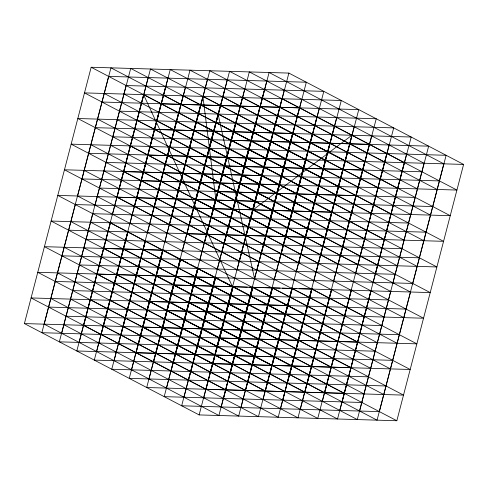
<?xml version="1.0" encoding="UTF-8"?>
<svg xmlns="http://www.w3.org/2000/svg" width="488" height="488" viewBox="0 0 488 488"><rect width="100%" height="100%" fill="white"/><g stroke="black" fill="none" stroke-linecap="round" stroke-linejoin="round"><path stroke-width="0.73" d="M24.4 323.575L91.164 67.259L288.865 73.084L463.6 164.425L396.835 420.741L199.135 414.916L24.4 323.575L281.198 331.169M75.445 204.1L44.17 324.154L218.905 415.501L285.669 159.186L110.935 67.838L77.36 196.731M61.64 333.292L92.915 213.232M94.837 205.869L130.705 68.424L305.439 159.765L238.675 416.081L63.94 324.74M79.117 342.423L110.575 221.918M112.307 215.001L148.181 77.555M110.569 222.205L83.71 325.319L258.445 416.667L327.503 151.798M116.9 197.896L150.475 69.003L325.209 160.351M96.587 351.555L127.862 231.501M129.784 224.138L165.652 86.693M101.187 334.457L128.045 231.336M134.377 207.034L167.951 78.141M128.039 231.623L103.48 325.905L278.215 417.246L344.979 160.93L170.245 69.589L136.671 198.482M178.529 112.929L111.764 369.245L368.562 376.846M114.064 360.693L145.333 240.639M147.254 233.27L183.128 95.825M118.657 343.589L145.516 240.474M151.847 216.166L185.422 87.273M120.957 335.036L145.509 240.761M154.147 207.614L190.015 70.168L364.75 161.516L297.985 417.832L123.251 326.484M196.005 122.061L129.241 378.377L386.038 385.977M131.534 369.825L162.809 249.771M164.724 242.408L200.599 104.963M136.128 352.72L162.797 250.344M169.324 225.304L202.898 96.41L215.946 200.074L390.675 291.421M138.427 344.174L162.986 249.893M171.617 216.751L207.491 79.306M162.974 250.466L143.021 327.07L317.755 418.411L386.813 153.543M176.211 199.647L209.785 70.754L384.52 162.095M213.476 131.199L146.711 387.515L344.418 393.34M149.011 378.962L180.279 258.908M182.201 251.54L218.069 114.094L254.584 278.788M153.604 361.858L180.273 259.482M186.794 234.435L220.369 105.542M155.898 353.306L180.456 259.03M189.094 225.883L224.962 88.438M160.497 336.201L180.45 259.604M193.687 208.779L227.262 79.886M180.633 259.152L162.791 327.649L337.525 418.997L404.29 162.681L229.555 71.333L195.981 200.226M166.481 388.094L197.756 268.04M199.671 260.677L235.545 123.226M171.075 370.99L197.939 267.875M204.271 243.573L237.839 114.68M173.374 362.438L197.933 268.162M206.564 235.021L242.438 97.576M177.968 345.339L197.921 268.736M211.158 217.916L244.732 89.023M180.267 336.787L198.11 268.284M213.457 209.364L249.325 71.919L424.06 163.26L357.295 419.576L182.561 328.235M248.422 149.468L181.658 405.784L379.359 411.61L410.634 291.556M183.958 397.232L215.226 277.172M217.148 269.809L253.016 132.364M188.551 380.128L215.22 277.745M221.741 252.705L255.316 123.812M190.845 371.575L215.403 277.3M224.041 244.153L259.909 106.707M195.444 354.471L215.586 277.135M228.634 227.048L264.502 89.603M200.037 337.367L215.574 277.709M233.227 209.944L266.802 81.051M215.763 277.257L202.331 328.814L377.065 420.162L443.83 163.846L269.095 72.498L235.521 201.398M199.135 414.916L268.193 150.048M203.728 397.811L232.697 286.596M236.918 270.395L270.492 141.496M206.021 389.259L232.88 286.432M239.211 261.842L275.086 124.397M210.615 372.155L232.874 286.718M243.811 244.738L277.385 115.845M212.914 363.603L233.057 286.554M246.105 236.186L281.979 98.741M217.508 346.504L233.05 286.84M250.698 219.081L284.272 90.188M219.807 337.952L233.234 286.395M252.998 210.529L288.865 73.084M221.198 406.949L252.473 286.889M254.388 279.526L287.963 150.633M223.498 398.397L252.467 287.176M256.688 270.974L292.556 133.529M228.091 381.293L252.65 287.017M261.281 253.87L294.856 124.977M230.385 372.74L252.827 286.853M263.581 245.318L299.449 107.872M234.984 355.636L252.827 287.139M268.174 228.213L301.749 99.32M237.278 347.084L253.004 286.974M270.468 219.661L306.342 82.216L108.641 76.39L41.87 332.706L357.771 342.076M240.968 407.529L272.243 287.475M274.158 280.112L310.032 142.661M245.562 390.424L272.426 287.31M278.752 263.008L312.326 134.108M247.861 381.872L272.42 287.597M281.051 254.455L316.925 117.01M252.455 364.774L272.597 287.432M285.645 237.351L319.219 108.458M254.754 356.222L272.597 287.719M287.944 228.799L323.812 91.354L126.111 85.528L59.347 341.838L375.241 351.214M263.038 399.562L292.007 288.341M296.228 272.139L329.803 143.246M265.332 391.01L292.196 287.896M298.528 263.587L334.396 126.142M269.931 373.906L292.184 288.469M303.121 246.483L336.696 117.59M272.225 365.353L292.367 288.018M305.415 237.93L341.289 100.485L84.491 92.891L259.219 184.232M280.509 408.694L311.783 288.64M313.699 281.277L347.273 152.378M282.808 400.142L311.966 288.475M315.998 272.725L351.872 135.28L253.187 209.791M287.401 383.037L311.96 288.762M320.592 255.62L354.166 126.727M289.701 374.491L312.143 288.31M322.891 247.068L358.759 109.623L161.058 103.798L94.294 360.107L351.092 367.708M300.279 409.28L331.547 289.512M333.469 281.857L369.343 144.411M304.872 392.175L331.541 289.799M338.068 264.752L371.642 135.859M307.172 383.623L331.73 289.347M340.362 256.2L376.236 118.755L119.438 111.154M322.348 401.307L351.317 290.092M355.538 273.89L389.113 144.997M324.642 392.755L351.5 289.927M357.838 265.338L393.706 127.893L77.812 118.517L252.546 209.864M339.819 410.445L371.094 290.39M373.009 283.022L406.583 154.129M342.118 401.892L371.087 290.677M375.309 274.469L411.183 137.024L154.379 129.424M359.589 411.024L390.864 290.97M392.785 283.607L428.653 146.162L230.952 140.331L164.188 396.646L361.889 402.472M412.555 284.187L446.13 155.294L71.138 144.149L245.867 235.497M101.962 102.022L299.662 107.848M95.288 127.655L292.989 133.48M112.758 136.786L369.556 144.387M88.609 153.287L286.31 159.112M147.705 155.056L463.6 164.425M106.079 162.419L362.883 170.019M224.273 165.963L421.98 171.788M123.556 171.556L439.45 180.926M81.935 178.919L279.636 184.745M141.026 180.688L456.92 190.058L282.192 98.716M99.406 188.051L356.203 195.651M217.599 191.595L415.3 197.42M116.876 197.189L432.777 206.558M75.256 204.551L332.053 212.146M193.449 208.095L450.247 215.69L275.513 124.348M92.726 213.683L408.627 223.053M111.24 222.821L51.106 221.046L225.84 312.393M110.203 222.815L426.097 232.19M68.582 230.177L325.38 237.778M186.77 233.721L443.568 241.322L268.839 149.981M86.053 239.315L401.947 248.685M163.931 250.198L44.432 246.678L219.161 338.019L416.862 343.851L310.947 288.475M103.523 248.447L419.418 257.823M61.903 255.81L180.645 259.311M180.096 259.354L436.894 266.954L262.16 175.607L64.459 169.781L239.193 261.129M79.373 264.947L395.274 274.317M215.684 277.55L37.753 272.31L212.487 363.651L410.188 369.483L252.998 287.304M96.85 274.079L412.744 283.449M55.223 281.442L247.392 287.139M248.911 287.182L264.118 287.627M265.643 287.676L280.088 288.103M282.369 288.17L296.82 288.591M299.101 288.658L312.027 289.042M173.417 284.986L430.215 292.587L255.486 201.239L57.785 195.413L232.514 286.761L143.582 94.66L76.817 350.976L274.524 356.801M72.7 290.58L388.594 299.949M287.877 305.537L31.079 297.942L205.808 389.284L403.509 395.109L228.78 303.768M149.267 301.486L406.065 309.081M48.55 307.074L305.348 314.675M166.744 310.618L423.541 318.219L370.398 290.433M66.02 316.212L381.921 325.581M142.594 327.119L399.391 334.713M135.914 352.745L392.712 360.345M262.422 98.131L437.15 189.478M242.652 97.551L417.38 188.893M222.882 96.966L397.61 188.313M255.743 123.763L430.477 215.11M203.112 96.386L377.84 187.727M235.972 123.183L410.707 214.525M183.342 95.8L358.07 187.148M216.202 122.598L390.937 213.945M163.571 95.221L338.3 186.562M249.069 149.395L423.798 240.743M196.432 122.018L371.167 213.36M143.801 94.635L318.53 185.983M91.164 67.259L265.899 158.6M229.299 148.809L404.027 240.157M176.662 121.433L351.397 212.78M124.031 94.056L298.76 185.397M209.529 148.23L384.257 239.577M156.892 120.853L331.626 212.195M104.261 93.47L278.99 184.818M242.39 175.027L417.124 266.369M189.759 147.644L364.487 238.992M137.122 120.268L311.856 211.615M222.619 174.442L397.354 265.789M169.989 147.065L344.717 238.412M117.352 119.682L292.086 211.029M202.849 173.862L377.584 265.204M150.219 146.479L324.947 237.827M97.582 119.102L272.316 210.45M235.716 200.659L410.445 292.001M183.079 173.277L357.814 264.624M130.448 145.9L305.177 237.241M163.309 172.697L338.044 264.038M110.678 145.314L285.407 236.662M196.176 199.494L370.904 290.836M143.539 172.111L318.274 263.459M90.908 144.735L265.637 236.076M351.147 290.128L403.771 317.633M176.406 198.909L351.134 290.256M123.769 171.532L298.504 262.873M331.376 289.543L384.001 317.054M156.636 198.329L331.364 289.671M103.999 170.946L278.733 262.294M310.935 288.609L364.231 316.468M136.866 197.744L311.594 289.091M84.229 170.367L258.963 261.708M291.476 288.054L397.092 343.265M291.165 288.024L344.461 315.889M117.096 197.164L291.824 288.506M272.078 287.664L377.322 342.686M271.548 287.524L324.691 315.303M97.326 196.579L272.054 287.926M252.308 287.084L357.551 342.1M252.296 287.212L304.921 314.723M77.555 195.999L252.284 287.341M216.361 277.904L219.057 279.319M223.779 281.783L227.152 283.546M228.506 284.254L229.854 284.962M233.227 286.724L390.418 368.897M163.053 250.173L176.546 257.225M177.894 257.932L188.685 263.575M190.039 264.282L200.83 269.925M202.178 270.626L208.254 273.805M209.602 274.506L220.393 280.149M221.747 280.856L337.781 341.521M110.416 222.796L285.151 314.138M195.914 276.971L370.648 368.318M143.283 249.588L318.011 340.935M90.646 222.211L265.38 313.558M176.144 276.385L350.878 367.732M123.513 249.008L298.241 340.356M70.876 221.631L245.61 312.973M209.01 303.182L383.739 394.53M156.374 275.805L331.108 367.147M103.743 248.422L278.471 339.77M189.24 302.603L363.969 393.944M136.603 275.22L311.338 366.567M83.973 247.843L258.701 339.19M222.101 329.4L396.835 420.741M169.47 302.017L344.199 393.365M116.833 274.64L291.568 365.982M64.203 247.257L238.931 338.605M149.7 301.438L324.428 392.779M97.063 274.055L271.798 365.402M129.93 300.852L304.658 392.2M77.293 273.475L252.028 364.817M110.16 300.272L284.888 391.614M57.523 272.89L232.257 364.237M90.39 299.687L265.118 391.034M70.62 299.107L245.348 390.449M50.85 298.522L225.578 389.869"/></g></svg>
